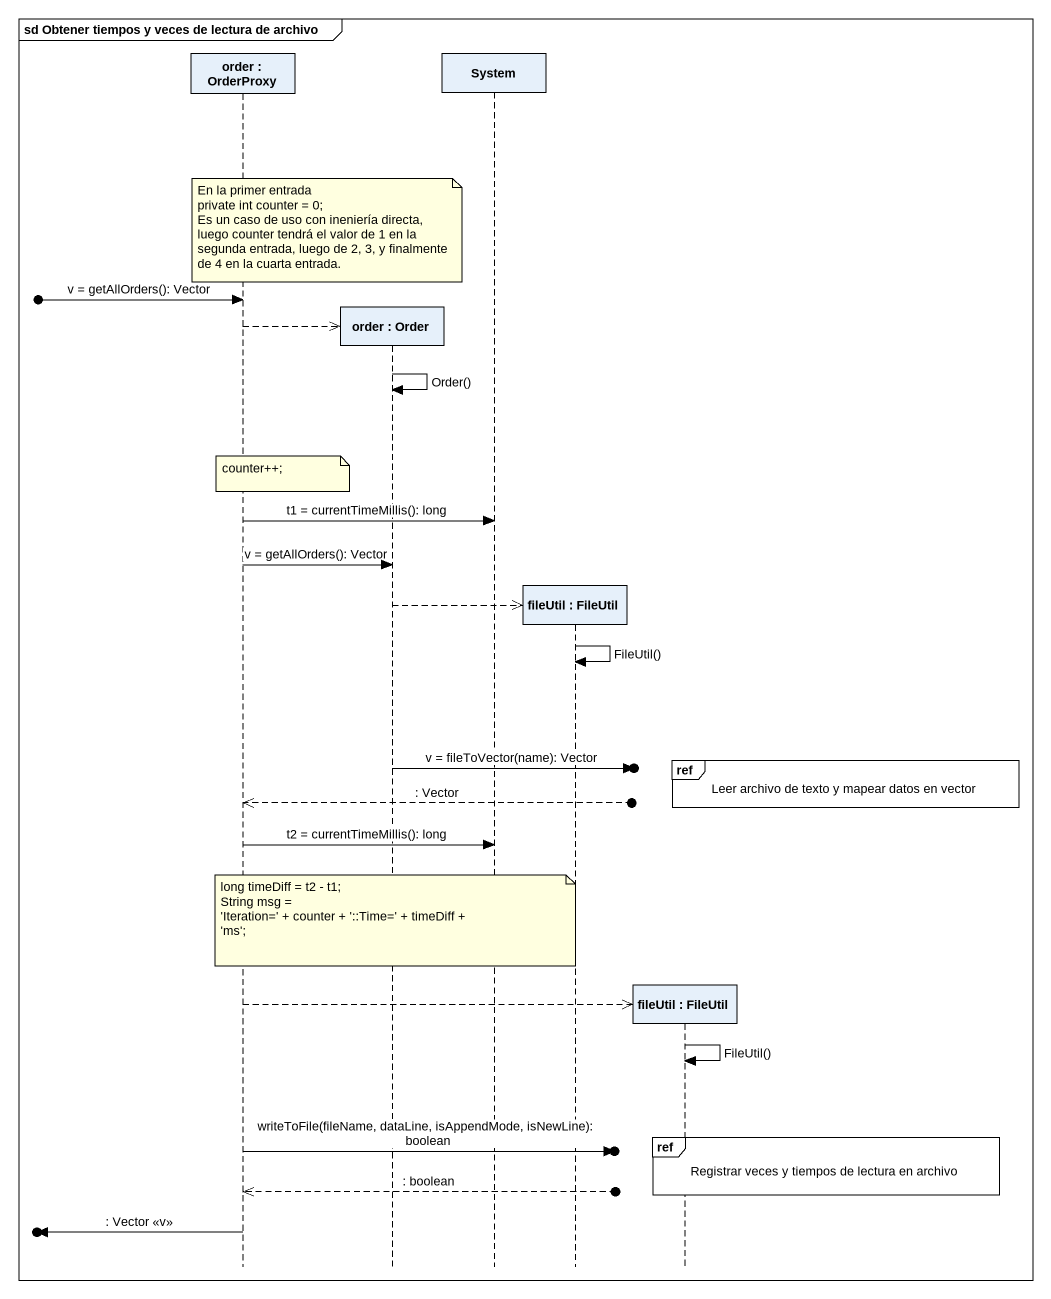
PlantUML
@startuml
mainframe sd Obtener tiempos y veces de lectura de archivo
hide footbox
participant "order : OrderProxy" as order
participant "order : Order" as order_2
participant System
participant "fileUtil : FileUtil" as fileUtil
participant "fileUtil : FileUtil" as fileUtil_2

note over order_2
  En la primer entrada
  private int counter = 0;
  Es un caso de uso con ineniería directa, luego counter tendrá el valor de 1 en la segunda entrada, luego de 2, 3, y finalmente de 4 en la cuarta entrada.
end note
[o-> order : v = getAllOrders(): Vector
order -->> order_2 **
order_2 -> order_2 : Order()
note over order : counter++;
order -> System : t1 = currentTimeMillis(): long
order -> order_2 : v = getAllOrders(): Vector
order_2 -->> fileUtil **
fileUtil -> fileUtil : FileUtil()
ref over fileUtil_2 : Leer archivo de texto y mapear datos en vector
order_2 ->o] : v = fileToVector(name): Vector
order <<--o] : : Vector
order -> System : t2 = currentTimeMillis(): long
note over order_2
  long timeDiff = t2 - t1;
  String msg =
  ~'Iteration=' + counter + '::Time=' + timeDiff +
  ~'ms';
end note
order -->> fileUtil_2 **
fileUtil_2 -> fileUtil_2 : FileUtil()
ref over fileUtil_2 : Registrar veces y tiempos de lectura en archivo
order ->o] : writeToFile(fileName, dataLine, isAppendMode, isNewLine): boolean
order <<--o] : : boolean
[o<- order : : Vector <<v>>
@enduml
